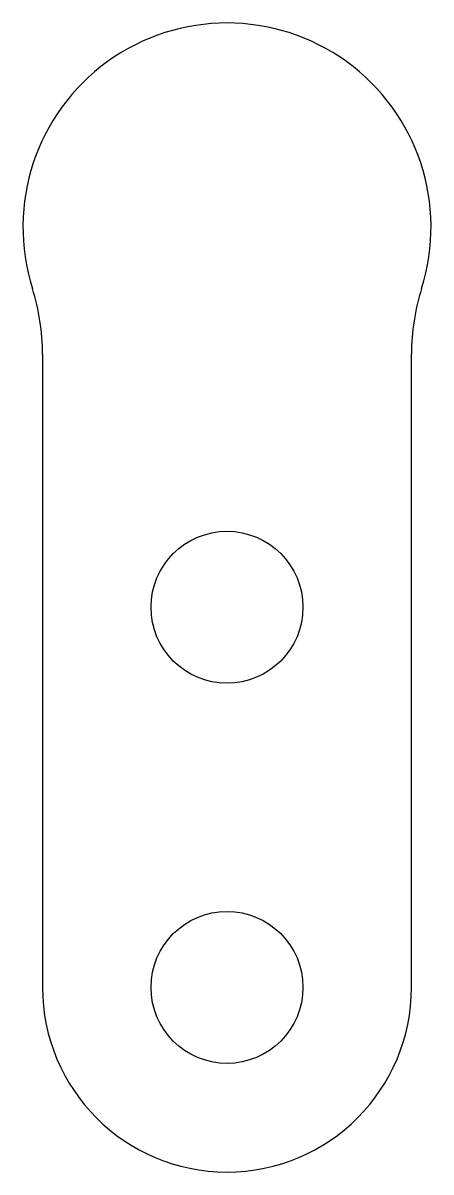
# Model space of a CAD drawing. Header units: inches. Extents: x -0.094 to 0.094, y -0.435 to 0.094.
import ezdxf

# ---------------------------------------------------------------- set-up
doc = ezdxf.new("R2010")
doc.units = ezdxf.units.IN
doc.header["$MEASUREMENT"] = 0

msp = doc.modelspace()

# ---------------------------------------------------------------- linework, layer by layer
at = {"color": 7, "linetype": 'Continuous', "lineweight": 25}
for p, q in [((-0.085, -0.0584), (-0.085, -0.35)), ((0.085, -0.35), (0.085, -0.0584))]:
    msp.add_line(p, q, dxfattribs=at)
for centre in [(0, -0.175), (0, -0.35)]:
    msp.add_circle(centre, 0.035, dxfattribs=at)
for centre, radius, start, end in [((0, 0), 0.094, 342.4793, 197.5207), ((-0.185, -0.0584), 0.1, 0, 17.5207), ((0.185, -0.0584), 0.1, 162.4793, 180), ((0, -0.35), 0.085, 180, 0)]:
    msp.add_arc(centre, radius, start, end, dxfattribs=at)

doc.saveas('drawing.dxf')
